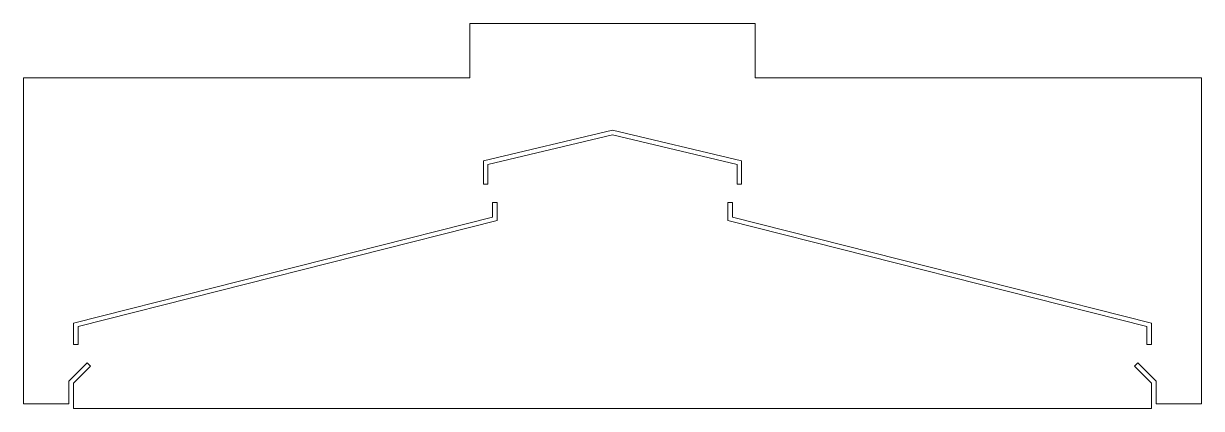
# Model space of a CAD drawing. Header units: millimetres. Extents: x -650 to 650, y -425 to 0.
import ezdxf

# ---------------------------------------------------------------- set-up
doc = ezdxf.new("R2010")
doc.units = ezdxf.units.MM
doc.layers.add('DIMENSION', color=162, linetype='Continuous', lineweight=15)

msp = doc.modelspace()

# ---------------------------------------------------------------- linework, layer by layer
at = {"layer": 'DIMENSION'}
for points in [[(-600, -419.7), (-600, -394.7), (-579.9, -374.5), (-576.3, -378.1), (-595, -396.7), (-595, -424.7), (595, -424.7), (595, -396.7), (576.3, -378.1), (579.9, -374.5), (600, -394.7), (600, -419.7), (650, -419.7), (650, -59.7), (157.5, -59.7), (157.5, 0), (-157.5, 0), (-157.5, -59.7), (-650, -59.7), (-650, -419.7)], [(137.5, -177.1), (142.5, -177.1), (142.5, -151.6), (0, -117.7), (-142.5, -151.6), (-142.5, -177.1), (-137.5, -177.1), (-137.5, -155.5), (0, -122.8), (137.5, -155.5)], [(-127.4, -217.4), (-589.9, -334.3), (-589.9, -354.3), (-594.9, -354.3), (-594.9, -330.4), (-132.4, -213.5), (-132.4, -197.4), (-127.4, -197.4)], [(127.4, -217.4), (589.9, -334.3), (589.9, -354.3), (594.9, -354.3), (594.9, -330.4), (132.4, -213.5), (132.4, -197.4), (127.4, -197.4)]]:
    msp.add_lwpolyline(points, close=True, dxfattribs=at)

doc.saveas('drawing.dxf')
